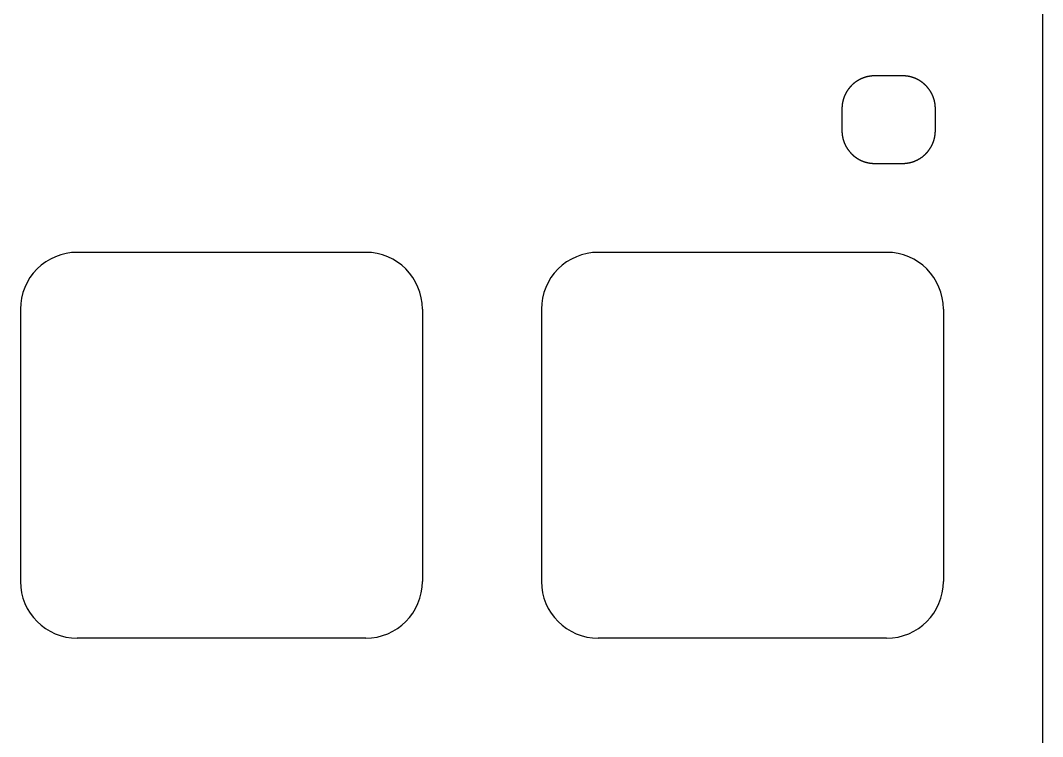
# Model space of a CAD drawing. Header units: millimetres. Extents: x -11 to 340, y -118 to 18.
# Drawn here: x 302.21 to 339.59, y -34.46 to -8.29 of the extents above; entities that cross this region are included whole.
import ezdxf

# ---------------------------------------------------------------- set-up
doc = ezdxf.new("R2010")
doc.units = ezdxf.units.MM
doc.header["$MEASUREMENT"] = 0
doc.layers.add('BLACK', color=7, linetype='CONTINUOUS')

msp = doc.modelspace()

# ---------------------------------------------------------------- linework, layer by layer
at = {"layer": 'BLACK', "linetype": 'Continuous'}
for p, q in [((339.58862, 10.28), (339.58862, -41.535)), ((332.871482, -10.46239), (332.862943, -10.467172)), ((332.880058, -10.457679), (332.871482, -10.46239)), ((332.888671, -10.453039), (332.880058, -10.457679)), ((332.897319, -10.448471), (332.888671, -10.453039)), ((332.906003, -10.443974), (332.897319, -10.448471)), ((332.914722, -10.439549), (332.906003, -10.443974)), ((332.923475, -10.435197), (332.914722, -10.439549)), ((332.932262, -10.430917), (332.923475, -10.435197)), ((332.941082, -10.426709), (332.932262, -10.430917)), ((332.949934, -10.422575), (332.941082, -10.426709)), ((332.958819, -10.418514), (332.949934, -10.422575)), ((332.967735, -10.414526), (332.958819, -10.418514)), ((332.976682, -10.410613), (332.967735, -10.414526)), ((332.98566, -10.406773), (332.976682, -10.410613)), ((332.994667, -10.403007), (332.98566, -10.406773)), ((333.003704, -10.399316), (332.994667, -10.403007)), ((333.01277, -10.395699), (333.003704, -10.399316)), ((333.021863, -10.392157), (333.01277, -10.395699)), ((333.030985, -10.38869), (333.021863, -10.392157)), ((333.040134, -10.385298), (333.030985, -10.38869)), ((333.04931, -10.381981), (333.040134, -10.385298)), ((333.058511, -10.37874), (333.04931, -10.381981)), ((333.067739, -10.375574), (333.058511, -10.37874)), ((333.076992, -10.372485), (333.067739, -10.375574)), ((333.086269, -10.369471), (333.076992, -10.372485)), ((333.095571, -10.366534), (333.086269, -10.369471)), ((333.104896, -10.363673), (333.095571, -10.366534)), ((333.114245, -10.360888), (333.104896, -10.363673)), ((333.123616, -10.35818), (333.114245, -10.360888)), ((333.13301, -10.355549), (333.123616, -10.35818)), ((333.142425, -10.352995), (333.13301, -10.355549)), ((333.151862, -10.350517), (333.142425, -10.352995)), ((333.16132, -10.348117), (333.151862, -10.350517)), ((333.170798, -10.345794), (333.16132, -10.348117)), ((333.180296, -10.343549), (333.170798, -10.345794)), ((333.189813, -10.341381), (333.180296, -10.343549)), ((333.19935, -10.33929), (333.189813, -10.341381)), ((333.208905, -10.337278), (333.19935, -10.33929)), ((333.218479, -10.335343), (333.208905, -10.337278)), ((333.22807, -10.333486), (333.218479, -10.335343)), ((333.237679, -10.331708), (333.22807, -10.333486)), ((333.247305, -10.330007), (333.237679, -10.331708)), ((333.256947, -10.328385), (333.247305, -10.330007)), ((333.266606, -10.32684), (333.256947, -10.328385)), ((333.27628, -10.325375), (333.266606, -10.32684)), ((333.285969, -10.323988), (333.27628, -10.325375)), ((333.295674, -10.322679), (333.285969, -10.323988)), ((333.305393, -10.321449), (333.295674, -10.322679)), ((333.315126, -10.320298), (333.305393, -10.321449)), ((333.324873, -10.319226), (333.315126, -10.320298)), ((333.334634, -10.318233), (333.324873, -10.319226)), ((333.344408, -10.317319), (333.334634, -10.318233)), ((333.354194, -10.316484), (333.344408, -10.317319)), ((333.363993, -10.315728), (333.354194, -10.316484)), ((333.373804, -10.315051), (333.363993, -10.315728)), ((333.383627, -10.314454), (333.373804, -10.315051)), ((333.393461, -10.313936), (333.383627, -10.314454)), ((333.403306, -10.313497), (333.393461, -10.313936)), ((333.413161, -10.313139), (333.403306, -10.313497)), ((333.423028, -10.312859), (333.413161, -10.313139)), ((333.432904, -10.31266), (333.423028, -10.312859)), ((333.44279, -10.31254), (333.432904, -10.31266)), ((333.452685, -10.3125), (333.44279, -10.31254)), ((334.469313, -10.3125), (333.452685, -10.3125)), ((334.473227, -10.312506), (334.469313, -10.3125)), ((334.47818, -10.312532), (334.473227, -10.312506)), ((334.483128, -10.312578), (334.47818, -10.312532)), ((334.488077, -10.312644), (334.483128, -10.312578)), ((334.49302, -10.31273), (334.488077, -10.312644)), ((334.497963, -10.312835), (334.49302, -10.31273)), ((334.502902, -10.312961), (334.497963, -10.312835)), ((334.50784, -10.313107), (334.502902, -10.312961)), ((334.512774, -10.313272), (334.50784, -10.313107)), ((334.517707, -10.313458), (334.512774, -10.313272)), ((334.522635, -10.313663), (334.517707, -10.313458)), ((334.527563, -10.313889), (334.522635, -10.313663)), ((334.532485, -10.314134), (334.527563, -10.313889)), ((334.537407, -10.3144), (334.532485, -10.314134)), ((334.542324, -10.314685), (334.537407, -10.3144)), ((334.547241, -10.31499), (334.542324, -10.314685)), ((334.552152, -10.315315), (334.547241, -10.31499)), ((334.557063, -10.315659), (334.552152, -10.315315)), ((334.561968, -10.316024), (334.557063, -10.315659)), ((334.566873, -10.316409), (334.561968, -10.316024)), ((334.571772, -10.316813), (334.566873, -10.316409)), ((334.57667, -10.317237), (334.571772, -10.316813)), ((334.581563, -10.317681), (334.57667, -10.317237)), ((334.586455, -10.318145), (334.581563, -10.317681)), ((334.591341, -10.318628), (334.586455, -10.318145)), ((334.596226, -10.319132), (334.591341, -10.318628)), ((334.601106, -10.319655), (334.596226, -10.319132)), ((334.605985, -10.320198), (334.601106, -10.319655)), ((334.610857, -10.32076), (334.605985, -10.320198)), ((334.615729, -10.321343), (334.610857, -10.32076)), ((334.620595, -10.321945), (334.615729, -10.321343)), ((334.625459, -10.322567), (334.620595, -10.321945)), ((334.630318, -10.323208), (334.625459, -10.322567)), ((334.635175, -10.323869), (334.630318, -10.323208)), ((334.640026, -10.32455), (334.635175, -10.323869)), ((334.644875, -10.325251), (334.640026, -10.32455)), ((334.649719, -10.325971), (334.644875, -10.325251)), ((334.654561, -10.326711), (334.649719, -10.325971)), ((334.659396, -10.327471), (334.654561, -10.326711)), ((334.66423, -10.32825), (334.659396, -10.327471)), ((334.669058, -10.329049), (334.66423, -10.32825)), ((334.673883, -10.329868), (334.669058, -10.329049)), ((334.678703, -10.330705), (334.673883, -10.329868)), ((334.68352, -10.331563), (334.678703, -10.330705)), ((334.688331, -10.33244), (334.68352, -10.331563)), ((334.69314, -10.333337), (334.688331, -10.33244)), ((334.697942, -10.334254), (334.69314, -10.333337)), ((334.702742, -10.33519), (334.697942, -10.334254)), ((334.707536, -10.336145), (334.702742, -10.33519)), ((334.712327, -10.33712), (334.707536, -10.336145)), ((334.717111, -10.338114), (334.712327, -10.33712)), ((334.721893, -10.339129), (334.717111, -10.338114)), ((334.726668, -10.340162), (334.721893, -10.339129)), ((334.731441, -10.341215), (334.726668, -10.340162)), ((334.736206, -10.342287), (334.731441, -10.341215)), ((334.740969, -10.343379), (334.736206, -10.342287)), ((334.745725, -10.34449), (334.740969, -10.343379)), ((334.750478, -10.345621), (334.745725, -10.34449)), ((334.755224, -10.34677), (334.750478, -10.345621)), ((334.759967, -10.34794), (334.755224, -10.34677)), ((334.764703, -10.349128), (334.759967, -10.34794)), ((334.769435, -10.350337), (334.764703, -10.349128)), ((334.774161, -10.351564), (334.769435, -10.350337)), ((334.778883, -10.352811), (334.774161, -10.351564)), ((334.783598, -10.354076), (334.778883, -10.352811)), ((334.788309, -10.355362), (334.783598, -10.354076)), ((334.793013, -10.356666), (334.788309, -10.355362)), ((334.797713, -10.35799), (334.793013, -10.356666)), ((334.802406, -10.359333), (334.797713, -10.35799)), ((334.807095, -10.360695), (334.802406, -10.359333)), ((334.811776, -10.362076), (334.807095, -10.360695)), ((334.816454, -10.363477), (334.811776, -10.362076)), ((334.821124, -10.364897), (334.816454, -10.363477)), ((334.82579, -10.366336), (334.821124, -10.364897)), ((334.830448, -10.367793), (334.82579, -10.366336)), ((334.835102, -10.369271), (334.830448, -10.367793)), ((334.839748, -10.370766), (334.835102, -10.369271)), ((334.844389, -10.372282), (334.839748, -10.370766)), ((334.849023, -10.373816), (334.844389, -10.372282)), ((334.853652, -10.375369), (334.849023, -10.373816)), ((334.858273, -10.376941), (334.853652, -10.375369)), ((334.86289, -10.378533), (334.858273, -10.376941)), ((334.867498, -10.380142), (334.86289, -10.378533)), ((334.872102, -10.381772), (334.867498, -10.380142)), ((334.876697, -10.383419), (334.872102, -10.381772)), ((334.881287, -10.385087), (334.876697, -10.383419)), ((334.885869, -10.386772), (334.881287, -10.385087)), ((334.890446, -10.388477), (334.885869, -10.386772)), ((334.895014, -10.3902), (334.890446, -10.388477)), ((334.899577, -10.391942), (334.895014, -10.3902)), ((334.904131, -10.393703), (334.899577, -10.391942)), ((334.90868, -10.395483), (334.904131, -10.393703)), ((334.91322, -10.397281), (334.90868, -10.395483)), ((334.917755, -10.399098), (334.91322, -10.397281)), ((334.922281, -10.400934), (334.917755, -10.399098)), ((334.926801, -10.402788), (334.922281, -10.400934)), ((334.931313, -10.404661), (334.926801, -10.402788)), ((334.935818, -10.406553), (334.931313, -10.404661)), ((334.940314, -10.408463), (334.935818, -10.406553)), ((334.944805, -10.410392), (334.940314, -10.408463)), ((334.949286, -10.412338), (334.944805, -10.410392)), ((334.953761, -10.414304), (334.949286, -10.412338)), ((334.958226, -10.416288), (334.953761, -10.414304)), ((334.962686, -10.418291), (334.958226, -10.416288)), ((334.967136, -10.420312), (334.962686, -10.418291)), ((334.971579, -10.422351), (334.967136, -10.420312)), ((334.976013, -10.424408), (334.971579, -10.422351)), ((334.98044, -10.426485), (334.976013, -10.424408)), ((334.984858, -10.428579), (334.98044, -10.426485)), ((334.989269, -10.430691), (334.984858, -10.428579)), ((334.99367, -10.432821), (334.989269, -10.430691)), ((334.998064, -10.434971), (334.99367, -10.432821)), ((335.002448, -10.437137), (334.998064, -10.434971)), ((335.006825, -10.439323), (335.002448, -10.437137)), ((335.011192, -10.441525), (335.006825, -10.439323)), ((335.015552, -10.443747), (335.011192, -10.441525)), ((335.019901, -10.445986), (335.015552, -10.443747)), ((335.024243, -10.448243), (335.019901, -10.445986)), ((335.028575, -10.450518), (335.024243, -10.448243)), ((335.0329, -10.452811), (335.028575, -10.450518)), ((335.037214, -10.455121), (335.0329, -10.452811)), ((335.04152, -10.45745), (335.037214, -10.455121)), ((335.045815, -10.459797), (335.04152, -10.45745)), ((335.050103, -10.462161), (335.045815, -10.459797)), ((335.05438, -10.464543), (335.050103, -10.462161)), ((335.058649, -10.466943), (335.05438, -10.464543)), ((332.461529, -10.835827), (332.458768, -10.839881)), ((332.464307, -10.831783), (332.461529, -10.835827)), ((332.467102, -10.827751), (332.464307, -10.831783)), ((332.469913, -10.82373), (332.467102, -10.827751)), ((332.472741, -10.81972), (332.469913, -10.82373)), ((332.475585, -10.815721), (332.472741, -10.81972)), ((332.478446, -10.811734), (332.475585, -10.815721)), ((332.481323, -10.807758), (332.478446, -10.811734)), ((332.484217, -10.803794), (332.481323, -10.807758)), ((332.487127, -10.79984), (332.484217, -10.803794)), ((332.490053, -10.795899), (332.487127, -10.79984)), ((332.492996, -10.79197), (332.490053, -10.795899)), ((332.495954, -10.788052), (332.492996, -10.79197)), ((332.498929, -10.784146), (332.495954, -10.788052)), ((332.501919, -10.780252), (332.498929, -10.784146)), ((332.504927, -10.77637), (332.501919, -10.780252)), ((332.507949, -10.7725), (332.504927, -10.77637)), ((332.510988, -10.768642), (332.507949, -10.7725)), ((332.514042, -10.764797), (332.510988, -10.768642)), ((332.517113, -10.760964), (332.514042, -10.764797)), ((332.520199, -10.757143), (332.517113, -10.760964)), ((332.523301, -10.753334), (332.520199, -10.757143)), ((332.526418, -10.749538), (332.523301, -10.753334)), ((332.529551, -10.745755), (332.526418, -10.749538)), ((332.532699, -10.741984), (332.529551, -10.745755)), ((332.535863, -10.738226), (332.532699, -10.741984)), ((332.539042, -10.734481), (332.535863, -10.738226)), ((332.542237, -10.730748), (332.539042, -10.734481)), ((332.545447, -10.727029), (332.542237, -10.730748)), ((332.548672, -10.723322), (332.545447, -10.727029)), ((332.551912, -10.719629), (332.548672, -10.723322)), ((332.555168, -10.715948), (332.551912, -10.719629)), ((332.558438, -10.712281), (332.555168, -10.715948)), ((332.561724, -10.708627), (332.558438, -10.712281)), ((332.565024, -10.704987), (332.561724, -10.708627)), ((332.568339, -10.701359), (332.565024, -10.704987)), ((332.571669, -10.697746), (332.568339, -10.701359)), ((332.575014, -10.694145), (332.571669, -10.697746)), ((332.578373, -10.690559), (332.575014, -10.694145)), ((332.581747, -10.686986), (332.578373, -10.690559)), ((332.585136, -10.683426), (332.581747, -10.686986)), ((332.588539, -10.679881), (332.585136, -10.683426)), ((332.591956, -10.676349), (332.588539, -10.679881)), ((332.595388, -10.672832), (332.591956, -10.676349)), ((332.598834, -10.669328), (332.595388, -10.672832)), ((332.602294, -10.665839), (332.598834, -10.669328)), ((332.605768, -10.662363), (332.602294, -10.665839)), ((332.61276, -10.655455), (332.605768, -10.662363)), ((332.619807, -10.648604), (332.61276, -10.655455)), ((332.626909, -10.64181), (332.619807, -10.648604)), ((332.634066, -10.635075), (332.626909, -10.64181)), ((332.641277, -10.628399), (332.634066, -10.635075)), ((332.648542, -10.621782), (332.641277, -10.628399)), ((332.65586, -10.615225), (332.648542, -10.621782)), ((332.663231, -10.608728), (332.65586, -10.615225)), ((332.670654, -10.602292), (332.663231, -10.608728)), ((332.678128, -10.595917), (332.670654, -10.602292)), ((332.685654, -10.589604), (332.678128, -10.595917)), ((332.693229, -10.583353), (332.685654, -10.589604)), ((332.700855, -10.577164), (332.693229, -10.583353)), ((332.70853, -10.571039), (332.700855, -10.577164)), ((332.716253, -10.564977), (332.70853, -10.571039)), ((332.724025, -10.558978), (332.716253, -10.564977)), ((332.731844, -10.553044), (332.724025, -10.558978)), ((332.73971, -10.547175), (332.731844, -10.553044)), ((332.747622, -10.541371), (332.73971, -10.547175)), ((332.75558, -10.535633), (332.747622, -10.541371)), ((332.763584, -10.52996), (332.75558, -10.535633)), ((332.771632, -10.524354), (332.763584, -10.52996)), ((332.779724, -10.518815), (332.771632, -10.524354)), ((332.78786, -10.513343), (332.779724, -10.518815)), ((332.796039, -10.507938), (332.78786, -10.513343)), ((332.80426, -10.502601), (332.796039, -10.507938)), ((332.812523, -10.497332), (332.80426, -10.502601)), ((332.820826, -10.492132), (332.812523, -10.497332)), ((332.829171, -10.487001), (332.820826, -10.492132)), ((332.837556, -10.481939), (332.829171, -10.487001)), ((332.84598, -10.476946), (332.837556, -10.481939)), ((332.854442, -10.472024), (332.84598, -10.476946)), ((332.862943, -10.467172), (332.854442, -10.472024)), ((335.062907, -10.469359), (335.058649, -10.466943)), ((335.067157, -10.471795), (335.062907, -10.469359)), ((335.071396, -10.474247), (335.067157, -10.471795)), ((335.075627, -10.476717), (335.071396, -10.474247)), ((335.079847, -10.479204), (335.075627, -10.476717)), ((335.084058, -10.481709), (335.079847, -10.479204)), ((335.088258, -10.484231), (335.084058, -10.481709)), ((335.092449, -10.486771), (335.088258, -10.484231)), ((335.096629, -10.489327), (335.092449, -10.486771)), ((335.1008, -10.491902), (335.096629, -10.489327)), ((335.10496, -10.494493), (335.1008, -10.491902)), ((335.10911, -10.497102), (335.10496, -10.494493)), ((335.113249, -10.499727), (335.10911, -10.497102)), ((335.117379, -10.50237), (335.113249, -10.499727)), ((335.121497, -10.50503), (335.117379, -10.50237)), ((335.125606, -10.507707), (335.121497, -10.50503)), ((335.129703, -10.5104), (335.125606, -10.507707)), ((335.133791, -10.513111), (335.129703, -10.5104)), ((335.137866, -10.515839), (335.133791, -10.513111)), ((335.141932, -10.518583), (335.137866, -10.515839)), ((335.145986, -10.521344), (335.141932, -10.518583)), ((335.15003, -10.524122), (335.145986, -10.521344)), ((335.154062, -10.526917), (335.15003, -10.524122)), ((335.158083, -10.529728), (335.154062, -10.526917)), ((335.162093, -10.532556), (335.158083, -10.529728)), ((335.166092, -10.5354), (335.162093, -10.532556)), ((335.170079, -10.538261), (335.166092, -10.5354)), ((335.174055, -10.541138), (335.170079, -10.538261)), ((335.178019, -10.544032), (335.174055, -10.541138)), ((335.181973, -10.546942), (335.178019, -10.544032)), ((335.185914, -10.549868), (335.181973, -10.546942)), ((335.189843, -10.552811), (335.185914, -10.549868)), ((335.193761, -10.555769), (335.189843, -10.552811)), ((335.197667, -10.558744), (335.193761, -10.555769)), ((335.201561, -10.561734), (335.197667, -10.558744)), ((335.205443, -10.564742), (335.201561, -10.561734)), ((335.209313, -10.567764), (335.205443, -10.564742)), ((335.213171, -10.570803), (335.209313, -10.567764)), ((335.217016, -10.573857), (335.213171, -10.570803)), ((335.220849, -10.576928), (335.217016, -10.573857)), ((335.22467, -10.580014), (335.220849, -10.576928)), ((335.228479, -10.583116), (335.22467, -10.580014)), ((335.232275, -10.586233), (335.228479, -10.583116)), ((335.236058, -10.589366), (335.232275, -10.586233)), ((335.239829, -10.592514), (335.236058, -10.589366)), ((335.243587, -10.595678), (335.239829, -10.592514)), ((335.247332, -10.598857), (335.243587, -10.595678)), ((335.251065, -10.602052), (335.247332, -10.598857)), ((335.254784, -10.605262), (335.251065, -10.602052)), ((335.258491, -10.608487), (335.254784, -10.605262)), ((335.262184, -10.611727), (335.258491, -10.608487)), ((335.265865, -10.614983), (335.262184, -10.611727)), ((335.269532, -10.618253), (335.265865, -10.614983)), ((335.273186, -10.621539), (335.269532, -10.618253)), ((335.276826, -10.624839), (335.273186, -10.621539)), ((335.280454, -10.628154), (335.276826, -10.624839)), ((335.284067, -10.631484), (335.280454, -10.628154)), ((335.287668, -10.634829), (335.284067, -10.631484)), ((335.291254, -10.638188), (335.287668, -10.634829)), ((335.294827, -10.641562), (335.291254, -10.638188)), ((335.298387, -10.644951), (335.294827, -10.641562)), ((335.301932, -10.648354), (335.298387, -10.644951)), ((335.305464, -10.651771), (335.301932, -10.648354)), ((335.308981, -10.655203), (335.305464, -10.651771)), ((335.312485, -10.658649), (335.308981, -10.655203)), ((335.315974, -10.662109), (335.312485, -10.658649)), ((335.31945, -10.665583), (335.315974, -10.662109)), ((335.326358, -10.672575), (335.31945, -10.665583)), ((335.333209, -10.679622), (335.326358, -10.672575)), ((335.340003, -10.686724), (335.333209, -10.679622)), ((335.346738, -10.693881), (335.340003, -10.686724)), ((335.353414, -10.701092), (335.346738, -10.693881)), ((335.360031, -10.708357), (335.353414, -10.701092)), ((335.366588, -10.715675), (335.360031, -10.708357)), ((335.373085, -10.723046), (335.366588, -10.715675)), ((335.379521, -10.730469), (335.373085, -10.723046)), ((335.385896, -10.737943), (335.379521, -10.730469)), ((335.392209, -10.745469), (335.385896, -10.737943)), ((335.39846, -10.753044), (335.392209, -10.745469)), ((335.404649, -10.76067), (335.39846, -10.753044)), ((335.410774, -10.768345), (335.404649, -10.76067)), ((335.416836, -10.776068), (335.410774, -10.768345)), ((335.422835, -10.78384), (335.416836, -10.776068)), ((335.428769, -10.791659), (335.422835, -10.78384)), ((335.434638, -10.799525), (335.428769, -10.791659)), ((335.440442, -10.807437), (335.434638, -10.799525)), ((335.44618, -10.815395), (335.440442, -10.807437)), ((335.451853, -10.823399), (335.44618, -10.815395)), ((335.457459, -10.831447), (335.451853, -10.823399)), ((335.462998, -10.839539), (335.457459, -10.831447)), ((332.290522, -11.212378), (332.289313, -11.21711)), ((332.291749, -11.207652), (332.290522, -11.212378)), ((332.292996, -11.20293), (332.291749, -11.207652)), ((332.294261, -11.198215), (332.292996, -11.20293)), ((332.295547, -11.193504), (332.294261, -11.198215)), ((332.296851, -11.1888), (332.295547, -11.193504)), ((332.298175, -11.1841), (332.296851, -11.1888)), ((332.299518, -11.179407), (332.298175, -11.1841)), ((332.30088, -11.174718), (332.299518, -11.179407)), ((332.302261, -11.170037), (332.30088, -11.174718)), ((332.303662, -11.165359), (332.302261, -11.170037)), ((332.305082, -11.160689), (332.303662, -11.165359)), ((332.306521, -11.156023), (332.305082, -11.160689)), ((332.307978, -11.151365), (332.306521, -11.156023)), ((332.309456, -11.146711), (332.307978, -11.151365)), ((332.310951, -11.142065), (332.309456, -11.146711)), ((332.312467, -11.137424), (332.310951, -11.142065)), ((332.314001, -11.13279), (332.312467, -11.137424)), ((332.315554, -11.128161), (332.314001, -11.13279)), ((332.317126, -11.12354), (332.315554, -11.128161)), ((332.318718, -11.118923), (332.317126, -11.12354)), ((332.320327, -11.114315), (332.318718, -11.118923)), ((332.321957, -11.109711), (332.320327, -11.114315)), ((332.323604, -11.105116), (332.321957, -11.109711)), ((332.325272, -11.100526), (332.323604, -11.105116)), ((332.326957, -11.095944), (332.325272, -11.100526)), ((332.328662, -11.091367), (332.326957, -11.095944)), ((332.330385, -11.086799), (332.328662, -11.091367)), ((332.332127, -11.082236), (332.330385, -11.086799)), ((332.333888, -11.077682), (332.332127, -11.082236)), ((332.335668, -11.073133), (332.333888, -11.077682)), ((332.337466, -11.068593), (332.335668, -11.073133)), ((332.339283, -11.064058), (332.337466, -11.068593)), ((332.341119, -11.059532), (332.339283, -11.064058)), ((332.342973, -11.055012), (332.341119, -11.059532)), ((332.344846, -11.0505), (332.342973, -11.055012)), ((332.346738, -11.045995), (332.344846, -11.0505)), ((332.348648, -11.041499), (332.346738, -11.045995)), ((332.350577, -11.037008), (332.348648, -11.041499)), ((332.352523, -11.032527), (332.350577, -11.037008)), ((332.354489, -11.028052), (332.352523, -11.032527)), ((332.356473, -11.023587), (332.354489, -11.028052)), ((332.358476, -11.019127), (332.356473, -11.023587)), ((332.360497, -11.014677), (332.358476, -11.019127)), ((332.362536, -11.010234), (332.360497, -11.014677)), ((332.364593, -11.0058), (332.362536, -11.010234)), ((332.36667, -11.001373), (332.364593, -11.0058)), ((332.368764, -10.996955), (332.36667, -11.001373)), ((332.370876, -10.992544), (332.368764, -10.996955)), ((332.373006, -10.988143), (332.370876, -10.992544)), ((332.375156, -10.983749), (332.373006, -10.988143)), ((332.377322, -10.979365), (332.375156, -10.983749)), ((332.379508, -10.974988), (332.377322, -10.979365)), ((332.38171, -10.970621), (332.379508, -10.974988)), ((332.383932, -10.966261), (332.38171, -10.970621)), ((332.386171, -10.961912), (332.383932, -10.966261)), ((332.388428, -10.95757), (332.386171, -10.961912)), ((332.390703, -10.953238), (332.388428, -10.95757)), ((332.392996, -10.948913), (332.390703, -10.953238)), ((332.395306, -10.944599), (332.392996, -10.948913)), ((332.397635, -10.940293), (332.395306, -10.944599)), ((332.399982, -10.935998), (332.397635, -10.940293)), ((332.402346, -10.93171), (332.399982, -10.935998)), ((332.404728, -10.927433), (332.402346, -10.93171)), ((332.407128, -10.923164), (332.404728, -10.927433)), ((332.409544, -10.918906), (332.407128, -10.923164)), ((332.41198, -10.914656), (332.409544, -10.918906)), ((332.414432, -10.910417), (332.41198, -10.914656)), ((332.416902, -10.906186), (332.414432, -10.910417)), ((332.419389, -10.901966), (332.416902, -10.906186)), ((332.421894, -10.897755), (332.419389, -10.901966)), ((332.424416, -10.893555), (332.421894, -10.897755)), ((332.426956, -10.889364), (332.424416, -10.893555)), ((332.429512, -10.885184), (332.426956, -10.889364)), ((332.432087, -10.881013), (332.429512, -10.885184)), ((332.434678, -10.876853), (332.432087, -10.881013)), ((332.437287, -10.872703), (332.434678, -10.876853)), ((332.439912, -10.868564), (332.437287, -10.872703)), ((332.442555, -10.864434), (332.439912, -10.868564)), ((332.445215, -10.860316), (332.442555, -10.864434)), ((332.447892, -10.856207), (332.445215, -10.860316)), ((332.450585, -10.85211), (332.447892, -10.856207)), ((332.453296, -10.848022), (332.450585, -10.85211)), ((332.456024, -10.843947), (332.453296, -10.848022)), ((332.458768, -10.839881), (332.456024, -10.843947)), ((335.46847, -10.847675), (335.462998, -10.839539)), ((335.473875, -10.855854), (335.46847, -10.847675)), ((335.479212, -10.864075), (335.473875, -10.855854)), ((335.484481, -10.872338), (335.479212, -10.864075)), ((335.489681, -10.880641), (335.484481, -10.872338)), ((335.494812, -10.888986), (335.489681, -10.880641)), ((335.499874, -10.897371), (335.494812, -10.888986)), ((335.504867, -10.905795), (335.499874, -10.897371)), ((335.509789, -10.914257), (335.504867, -10.905795)), ((335.514641, -10.922758), (335.509789, -10.914257)), ((335.519423, -10.931297), (335.514641, -10.922758)), ((335.524134, -10.939873), (335.519423, -10.931297)), ((335.528774, -10.948486), (335.524134, -10.939873)), ((335.533342, -10.957134), (335.528774, -10.948486)), ((335.537839, -10.965818), (335.533342, -10.957134)), ((335.542264, -10.974537), (335.537839, -10.965818)), ((335.546616, -10.98329), (335.542264, -10.974537)), ((335.550896, -10.992077), (335.546616, -10.98329)), ((335.555104, -11.000897), (335.550896, -10.992077)), ((335.559238, -11.009749), (335.555104, -11.000897)), ((335.563299, -11.018634), (335.559238, -11.009749)), ((335.567287, -11.02755), (335.563299, -11.018634)), ((335.5712, -11.036497), (335.567287, -11.02755)), ((335.57504, -11.045475), (335.5712, -11.036497)), ((335.578806, -11.054482), (335.57504, -11.045475)), ((335.582497, -11.063519), (335.578806, -11.054482)), ((335.586114, -11.072585), (335.582497, -11.063519)), ((335.589656, -11.081678), (335.586114, -11.072585)), ((335.593123, -11.0908), (335.589656, -11.081678)), ((335.596515, -11.099949), (335.593123, -11.0908)), ((335.599832, -11.109125), (335.596515, -11.099949)), ((335.603073, -11.118326), (335.599832, -11.109125)), ((335.606239, -11.127554), (335.603073, -11.118326)), ((335.609328, -11.136807), (335.606239, -11.127554)), ((335.612342, -11.146084), (335.609328, -11.136807)), ((335.615279, -11.155386), (335.612342, -11.146084)), ((335.61814, -11.164711), (335.615279, -11.155386)), ((335.620925, -11.17406), (335.61814, -11.164711)), ((335.623633, -11.183431), (335.620925, -11.17406)), ((335.626264, -11.192825), (335.623633, -11.183431)), ((335.628818, -11.20224), (335.626264, -11.192825)), ((335.631296, -11.211677), (335.628818, -11.20224)), ((335.633696, -11.221135), (335.631296, -11.211677)), ((332.252691, -11.508586), (332.252685, -11.5125)), ((332.252685, -11.5125), (332.252685, -12.3125)), ((332.252717, -11.503633), (332.252691, -11.508586)), ((332.252763, -11.498685), (332.252717, -11.503633)), ((332.252829, -11.493736), (332.252763, -11.498685)), ((332.252915, -11.488793), (332.252829, -11.493736)), ((332.25302, -11.48385), (332.252915, -11.488793)), ((332.253146, -11.478911), (332.25302, -11.48385)), ((332.253292, -11.473973), (332.253146, -11.478911)), ((332.253457, -11.469039), (332.253292, -11.473973)), ((332.253643, -11.464106), (332.253457, -11.469039)), ((332.253848, -11.459178), (332.253643, -11.464106)), ((332.254074, -11.45425), (332.253848, -11.459178)), ((332.254319, -11.449328), (332.254074, -11.45425)), ((332.254585, -11.444406), (332.254319, -11.449328)), ((332.25487, -11.439489), (332.254585, -11.444406)), ((332.255175, -11.434572), (332.25487, -11.439489)), ((332.2555, -11.429661), (332.255175, -11.434572)), ((332.255844, -11.42475), (332.2555, -11.429661)), ((332.256209, -11.419845), (332.255844, -11.42475)), ((332.256594, -11.41494), (332.256209, -11.419845)), ((332.256998, -11.410041), (332.256594, -11.41494)), ((332.257422, -11.405143), (332.256998, -11.410041)), ((332.257866, -11.40025), (332.257422, -11.405143)), ((332.25833, -11.395358), (332.257866, -11.40025)), ((332.258813, -11.390472), (332.25833, -11.395358)), ((332.259317, -11.385587), (332.258813, -11.390472)), ((332.25984, -11.380707), (332.259317, -11.385587)), ((332.260383, -11.375828), (332.25984, -11.380707)), ((332.260945, -11.370956), (332.260383, -11.375828)), ((332.261528, -11.366084), (332.260945, -11.370956)), ((332.26213, -11.361218), (332.261528, -11.366084)), ((332.262752, -11.356354), (332.26213, -11.361218)), ((332.263393, -11.351495), (332.262752, -11.356354)), ((332.264054, -11.346638), (332.263393, -11.351495)), ((332.264735, -11.341787), (332.264054, -11.346638)), ((332.265436, -11.336938), (332.264735, -11.341787)), ((332.266156, -11.332094), (332.265436, -11.336938)), ((332.266896, -11.327252), (332.266156, -11.332094)), ((332.267656, -11.322417), (332.266896, -11.327252)), ((332.268435, -11.317583), (332.267656, -11.322417)), ((332.269234, -11.312755), (332.268435, -11.317583)), ((332.270053, -11.30793), (332.269234, -11.312755)), ((332.27089, -11.30311), (332.270053, -11.30793)), ((332.271748, -11.298293), (332.27089, -11.30311)), ((332.272625, -11.293482), (332.271748, -11.298293)), ((332.273522, -11.288673), (332.272625, -11.293482)), ((332.274439, -11.283871), (332.273522, -11.288673)), ((332.275375, -11.279071), (332.274439, -11.283871)), ((332.27633, -11.274277), (332.275375, -11.279071)), ((332.277305, -11.269486), (332.27633, -11.274277)), ((332.278299, -11.264702), (332.277305, -11.269486)), ((332.279314, -11.25992), (332.278299, -11.264702)), ((332.280347, -11.255145), (332.279314, -11.25992)), ((332.2814, -11.250372), (332.280347, -11.255145)), ((332.282472, -11.245607), (332.2814, -11.250372)), ((332.283564, -11.240844), (332.282472, -11.245607)), ((332.284675, -11.236088), (332.283564, -11.240844)), ((332.285806, -11.231335), (332.284675, -11.236088)), ((332.286955, -11.226589), (332.285806, -11.231335)), ((332.288125, -11.221846), (332.286955, -11.226589)), ((332.289313, -11.21711), (332.288125, -11.221846)), ((335.636019, -11.230613), (335.633696, -11.221135)), ((335.638264, -11.240111), (335.636019, -11.230613)), ((335.640432, -11.249628), (335.638264, -11.240111)), ((335.642523, -11.259165), (335.640432, -11.249628)), ((335.644535, -11.26872), (335.642523, -11.259165)), ((335.64647, -11.278294), (335.644535, -11.26872)), ((335.648327, -11.287885), (335.64647, -11.278294)), ((335.650105, -11.297494), (335.648327, -11.287885)), ((335.651806, -11.30712), (335.650105, -11.297494)), ((335.653428, -11.316762), (335.651806, -11.30712)), ((335.654973, -11.326421), (335.653428, -11.316762)), ((335.656438, -11.336095), (335.654973, -11.326421)), ((335.657825, -11.345784), (335.656438, -11.336095)), ((335.659134, -11.355489), (335.657825, -11.345784)), ((335.660364, -11.365208), (335.659134, -11.355489)), ((335.661515, -11.374941), (335.660364, -11.365208)), ((335.662587, -11.384688), (335.661515, -11.374941)), ((335.66358, -11.394449), (335.662587, -11.384688)), ((335.664494, -11.404223), (335.66358, -11.394449)), ((335.665329, -11.414009), (335.664494, -11.404223)), ((335.666085, -11.423808), (335.665329, -11.414009)), ((335.666762, -11.433619), (335.666085, -11.423808)), ((335.667359, -11.443442), (335.666762, -11.433619)), ((335.667877, -11.453276), (335.667359, -11.443442)), ((335.668316, -11.463121), (335.667877, -11.453276)), ((335.668674, -11.472976), (335.668316, -11.463121)), ((335.668954, -11.482843), (335.668674, -11.472976)), ((335.669153, -11.492719), (335.668954, -11.482843)), ((335.669273, -11.502605), (335.669153, -11.492719)), ((335.669313, -11.5125), (335.669273, -11.502605)), ((335.669313, -12.3125), (335.669313, -11.5125)), ((332.252685, -12.3125), (332.252725, -12.322395)), ((332.252725, -12.322395), (332.252845, -12.332281)), ((332.252845, -12.332281), (332.253044, -12.342157)), ((335.669083, -12.336207), (335.669169, -12.331264)), ((335.669169, -12.331264), (335.669235, -12.326315)), ((335.669235, -12.326315), (335.669281, -12.321367)), ((335.669281, -12.321367), (335.669307, -12.316414)), ((335.669307, -12.316414), (335.669313, -12.3125)), ((332.253044, -12.342157), (332.253324, -12.352024)), ((332.253324, -12.352024), (332.253682, -12.361879)), ((332.253682, -12.361879), (332.254121, -12.371724)), ((332.254121, -12.371724), (332.254639, -12.381558)), ((332.254639, -12.381558), (332.255236, -12.391381)), ((332.255236, -12.391381), (332.255913, -12.401192)), ((332.255913, -12.401192), (332.256669, -12.410991)), ((332.256669, -12.410991), (332.257504, -12.420777)), ((332.257504, -12.420777), (332.258418, -12.430551)), ((332.258418, -12.430551), (332.259411, -12.440312)), ((332.259411, -12.440312), (332.260483, -12.450059)), ((332.260483, -12.450059), (332.261634, -12.459792)), ((332.261634, -12.459792), (332.262864, -12.469511)), ((332.262864, -12.469511), (332.264173, -12.479216)), ((332.264173, -12.479216), (332.26556, -12.488905)), ((332.26556, -12.488905), (332.267025, -12.498579)), ((332.267025, -12.498579), (332.26857, -12.508238)), ((332.26857, -12.508238), (332.270192, -12.51788)), ((332.270192, -12.51788), (332.271893, -12.527506)), ((332.271893, -12.527506), (332.273671, -12.537115)), ((332.273671, -12.537115), (332.275528, -12.546706)), ((332.275528, -12.546706), (332.277463, -12.55628)), ((332.277463, -12.55628), (332.279475, -12.565835)), ((332.279475, -12.565835), (332.281566, -12.575372)), ((332.281566, -12.575372), (332.283734, -12.584889)), ((332.283734, -12.584889), (332.285979, -12.594387)), ((332.285979, -12.594387), (332.288302, -12.603865)), ((332.288302, -12.603865), (332.290702, -12.613323)), ((332.290702, -12.613323), (332.29318, -12.62276)), ((332.29318, -12.62276), (332.295734, -12.632175)), ((332.295734, -12.632175), (332.298365, -12.641569)), ((332.298365, -12.641569), (332.301073, -12.65094)), ((332.301073, -12.65094), (332.303858, -12.660289)), ((332.303858, -12.660289), (332.306719, -12.669614)), ((332.306719, -12.669614), (332.309656, -12.678916)), ((332.309656, -12.678916), (332.31267, -12.688193)), ((332.31267, -12.688193), (332.315759, -12.697446)), ((332.315759, -12.697446), (332.318925, -12.706674)), ((332.318925, -12.706674), (332.322166, -12.715875)), ((335.601671, -12.710685), (335.60328, -12.706077)), ((335.60328, -12.706077), (335.604872, -12.70146)), ((335.604872, -12.70146), (335.606444, -12.696839)), ((335.606444, -12.696839), (335.607997, -12.69221)), ((335.607997, -12.69221), (335.609531, -12.687576)), ((335.609531, -12.687576), (335.611047, -12.682935)), ((335.611047, -12.682935), (335.612542, -12.678289)), ((335.612542, -12.678289), (335.61402, -12.673635)), ((335.61402, -12.673635), (335.615477, -12.668977)), ((335.615477, -12.668977), (335.616916, -12.664311)), ((335.616916, -12.664311), (335.618336, -12.659641)), ((335.618336, -12.659641), (335.619737, -12.654963)), ((335.619737, -12.654963), (335.621118, -12.650282)), ((335.621118, -12.650282), (335.62248, -12.645593)), ((335.62248, -12.645593), (335.623823, -12.6409)), ((335.623823, -12.6409), (335.625147, -12.6362)), ((335.625147, -12.6362), (335.626451, -12.631496)), ((335.626451, -12.631496), (335.627737, -12.626785)), ((335.627737, -12.626785), (335.629002, -12.62207)), ((335.629002, -12.62207), (335.630249, -12.617348)), ((335.630249, -12.617348), (335.631476, -12.612622)), ((335.631476, -12.612622), (335.632685, -12.60789)), ((335.632685, -12.60789), (335.633873, -12.603154)), ((335.633873, -12.603154), (335.635043, -12.598411)), ((335.635043, -12.598411), (335.636192, -12.593665)), ((335.636192, -12.593665), (335.637323, -12.588912)), ((335.637323, -12.588912), (335.638434, -12.584156)), ((335.638434, -12.584156), (335.639526, -12.579393)), ((335.639526, -12.579393), (335.640598, -12.574628)), ((335.640598, -12.574628), (335.641651, -12.569855)), ((335.641651, -12.569855), (335.642684, -12.56508)), ((335.642684, -12.56508), (335.643699, -12.560298)), ((335.643699, -12.560298), (335.644693, -12.555514)), ((335.644693, -12.555514), (335.645668, -12.550723)), ((335.645668, -12.550723), (335.646623, -12.545929)), ((335.646623, -12.545929), (335.647559, -12.541129)), ((335.647559, -12.541129), (335.648476, -12.536327)), ((335.648476, -12.536327), (335.649373, -12.531518)), ((335.649373, -12.531518), (335.65025, -12.526707)), ((335.65025, -12.526707), (335.651108, -12.52189)), ((335.651108, -12.52189), (335.651945, -12.51707)), ((335.651945, -12.51707), (335.652764, -12.512245)), ((335.652764, -12.512245), (335.653563, -12.507417)), ((335.653563, -12.507417), (335.654342, -12.502583)), ((335.654342, -12.502583), (335.655102, -12.497748)), ((335.655102, -12.497748), (335.655842, -12.492906)), ((335.655842, -12.492906), (335.656562, -12.488062)), ((335.656562, -12.488062), (335.657263, -12.483213)), ((335.657263, -12.483213), (335.657944, -12.478362)), ((335.657944, -12.478362), (335.658605, -12.473505)), ((335.658605, -12.473505), (335.659246, -12.468646)), ((335.659246, -12.468646), (335.659868, -12.463782)), ((335.659868, -12.463782), (335.66047, -12.458916)), ((335.66047, -12.458916), (335.661053, -12.454044)), ((335.661053, -12.454044), (335.661615, -12.449172)), ((335.661615, -12.449172), (335.662158, -12.444293)), ((335.662158, -12.444293), (335.662681, -12.439413)), ((335.662681, -12.439413), (335.663185, -12.434528)), ((335.663185, -12.434528), (335.663668, -12.429642)), ((335.663668, -12.429642), (335.664132, -12.42475)), ((335.664132, -12.42475), (335.664576, -12.419857)), ((335.664576, -12.419857), (335.665, -12.414959)), ((335.665, -12.414959), (335.665404, -12.41006)), ((335.665404, -12.41006), (335.665789, -12.405155)), ((335.665789, -12.405155), (335.666154, -12.40025)), ((335.666154, -12.40025), (335.666498, -12.395339)), ((335.666498, -12.395339), (335.666823, -12.390428)), ((335.666823, -12.390428), (335.667128, -12.385511)), ((335.667128, -12.385511), (335.667413, -12.380594)), ((335.667413, -12.380594), (335.667679, -12.375672)), ((335.667679, -12.375672), (335.667924, -12.37075)), ((335.667924, -12.37075), (335.66815, -12.365822)), ((335.66815, -12.365822), (335.668355, -12.360894)), ((335.668355, -12.360894), (335.668541, -12.355961)), ((335.668541, -12.355961), (335.668706, -12.351027)), ((335.668706, -12.351027), (335.668852, -12.346089)), ((335.668852, -12.346089), (335.668978, -12.34115)), ((335.668978, -12.34115), (335.669083, -12.336207)), ((332.322166, -12.715875), (332.325483, -12.725051)), ((332.325483, -12.725051), (332.328875, -12.7342)), ((332.328875, -12.7342), (332.332342, -12.743322)), ((332.332342, -12.743322), (332.335884, -12.752415)), ((332.335884, -12.752415), (332.339501, -12.761481)), ((332.339501, -12.761481), (332.343192, -12.770518)), ((332.343192, -12.770518), (332.346958, -12.779525)), ((332.346958, -12.779525), (332.350798, -12.788503)), ((332.350798, -12.788503), (332.354711, -12.79745)), ((332.354711, -12.79745), (332.358699, -12.806366)), ((332.358699, -12.806366), (332.36276, -12.815251)), ((332.36276, -12.815251), (332.366894, -12.824103)), ((332.366894, -12.824103), (332.371102, -12.832923)), ((332.371102, -12.832923), (332.375382, -12.84171)), ((332.375382, -12.84171), (332.379734, -12.850463)), ((332.379734, -12.850463), (332.384159, -12.859182)), ((332.384159, -12.859182), (332.388656, -12.867866)), ((332.388656, -12.867866), (332.393224, -12.876514)), ((332.393224, -12.876514), (332.397864, -12.885127)), ((332.397864, -12.885127), (332.402575, -12.893703)), ((332.402575, -12.893703), (332.407357, -12.902242)), ((332.407357, -12.902242), (332.412209, -12.910743)), ((332.412209, -12.910743), (332.417131, -12.919205)), ((332.417131, -12.919205), (332.422124, -12.927629)), ((332.422124, -12.927629), (332.427186, -12.936014)), ((332.427186, -12.936014), (332.432317, -12.944359)), ((332.432317, -12.944359), (332.437517, -12.952662)), ((332.437517, -12.952662), (332.442786, -12.960925)), ((332.442786, -12.960925), (332.448123, -12.969146)), ((332.448123, -12.969146), (332.453528, -12.977325)), ((332.453528, -12.977325), (332.459, -12.985461)), ((332.459, -12.985461), (332.464539, -12.993553)), ((332.464539, -12.993553), (332.470145, -13.001601)), ((332.470145, -13.001601), (332.475818, -13.009605)), ((332.475818, -13.009605), (332.481556, -13.017563)), ((332.481556, -13.017563), (332.48736, -13.025475)), ((332.48736, -13.025475), (332.493229, -13.033341)), ((332.493229, -13.033341), (332.499163, -13.04116)), ((332.499163, -13.04116), (332.505162, -13.048932)), ((332.505162, -13.048932), (332.511224, -13.056655)), ((332.511224, -13.056655), (332.517349, -13.06433)), ((332.517349, -13.06433), (332.523538, -13.071956)), ((332.523538, -13.071956), (332.529789, -13.079531)), ((332.529789, -13.079531), (332.536102, -13.087057)), ((335.389299, -13.083016), (335.392447, -13.079245)), ((335.392447, -13.079245), (335.39558, -13.075462)), ((335.39558, -13.075462), (335.398697, -13.071666)), ((335.398697, -13.071666), (335.401799, -13.067857)), ((335.401799, -13.067857), (335.404885, -13.064036)), ((335.404885, -13.064036), (335.407956, -13.060203)), ((335.407956, -13.060203), (335.41101, -13.056358)), ((335.41101, -13.056358), (335.414049, -13.0525)), ((335.414049, -13.0525), (335.417071, -13.04863)), ((335.417071, -13.04863), (335.420079, -13.044748)), ((335.420079, -13.044748), (335.423069, -13.040854)), ((335.423069, -13.040854), (335.426044, -13.036948)), ((335.426044, -13.036948), (335.429002, -13.03303)), ((335.429002, -13.03303), (335.431945, -13.029101)), ((335.431945, -13.029101), (335.434871, -13.02516)), ((335.434871, -13.02516), (335.437781, -13.021206)), ((335.437781, -13.021206), (335.440675, -13.017242)), ((335.440675, -13.017242), (335.443552, -13.013266)), ((335.443552, -13.013266), (335.446413, -13.009279)), ((335.446413, -13.009279), (335.449257, -13.00528)), ((335.449257, -13.00528), (335.452085, -13.00127)), ((335.452085, -13.00127), (335.454896, -12.997249)), ((335.454896, -12.997249), (335.457691, -12.993217)), ((335.457691, -12.993217), (335.460469, -12.989173)), ((335.460469, -12.989173), (335.46323, -12.985119)), ((335.46323, -12.985119), (335.465974, -12.981053)), ((335.465974, -12.981053), (335.468702, -12.976978)), ((335.468702, -12.976978), (335.471413, -12.97289)), ((335.471413, -12.97289), (335.474106, -12.968793)), ((335.474106, -12.968793), (335.476783, -12.964684)), ((335.476783, -12.964684), (335.479443, -12.960566)), ((335.479443, -12.960566), (335.482086, -12.956436)), ((335.482086, -12.956436), (335.484711, -12.952297)), ((335.484711, -12.952297), (335.48732, -12.948147)), ((335.48732, -12.948147), (335.489911, -12.943987)), ((335.489911, -12.943987), (335.492486, -12.939816)), ((335.492486, -12.939816), (335.495042, -12.935636)), ((335.495042, -12.935636), (335.497582, -12.931445)), ((335.497582, -12.931445), (335.500104, -12.927245)), ((335.500104, -12.927245), (335.502609, -12.923034)), ((335.502609, -12.923034), (335.505096, -12.918814)), ((335.505096, -12.918814), (335.507566, -12.914583)), ((335.507566, -12.914583), (335.510018, -12.910344)), ((335.510018, -12.910344), (335.512454, -12.906094)), ((335.512454, -12.906094), (335.51487, -12.901836)), ((335.51487, -12.901836), (335.51727, -12.897567)), ((335.51727, -12.897567), (335.519652, -12.89329)), ((335.519652, -12.89329), (335.522016, -12.889002)), ((335.522016, -12.889002), (335.524363, -12.884707)), ((335.524363, -12.884707), (335.526692, -12.880401)), ((335.526692, -12.880401), (335.529002, -12.876087)), ((335.529002, -12.876087), (335.531295, -12.871762)), ((335.531295, -12.871762), (335.53357, -12.86743)), ((335.53357, -12.86743), (335.535827, -12.863088)), ((335.535827, -12.863088), (335.538066, -12.858739)), ((335.538066, -12.858739), (335.540288, -12.854379)), ((335.540288, -12.854379), (335.54249, -12.850012)), ((335.54249, -12.850012), (335.544676, -12.845635)), ((335.544676, -12.845635), (335.546842, -12.841251)), ((335.546842, -12.841251), (335.548992, -12.836857)), ((335.548992, -12.836857), (335.551122, -12.832456)), ((335.551122, -12.832456), (335.553234, -12.828045)), ((335.553234, -12.828045), (335.555328, -12.823627)), ((335.555328, -12.823627), (335.557405, -12.8192)), ((335.557405, -12.8192), (335.559462, -12.814766)), ((335.559462, -12.814766), (335.561501, -12.810323)), ((335.561501, -12.810323), (335.563522, -12.805873)), ((335.563522, -12.805873), (335.565525, -12.801413)), ((335.565525, -12.801413), (335.567509, -12.796948)), ((335.567509, -12.796948), (335.569475, -12.792473)), ((335.569475, -12.792473), (335.571421, -12.787992)), ((335.571421, -12.787992), (335.57335, -12.783501)), ((335.57335, -12.783501), (335.57526, -12.779005)), ((335.57526, -12.779005), (335.577152, -12.7745)), ((335.577152, -12.7745), (335.579025, -12.769988)), ((335.579025, -12.769988), (335.580879, -12.765468)), ((335.580879, -12.765468), (335.582715, -12.760942)), ((335.582715, -12.760942), (335.584532, -12.756407)), ((335.584532, -12.756407), (335.58633, -12.751867)), ((335.58633, -12.751867), (335.58811, -12.747318)), ((335.58811, -12.747318), (335.589871, -12.742764)), ((335.589871, -12.742764), (335.591613, -12.738201)), ((335.591613, -12.738201), (335.593336, -12.733633)), ((335.593336, -12.733633), (335.595041, -12.729056)), ((335.595041, -12.729056), (335.596726, -12.724474)), ((335.596726, -12.724474), (335.598394, -12.719884)), ((335.598394, -12.719884), (335.600041, -12.715289)), ((335.600041, -12.715289), (335.601671, -12.710685)), ((332.536102, -13.087057), (332.542477, -13.094531)), ((332.542477, -13.094531), (332.548913, -13.101954)), ((332.548913, -13.101954), (332.55541, -13.109325)), ((332.55541, -13.109325), (332.561967, -13.116643)), ((332.561967, -13.116643), (332.568584, -13.123908)), ((332.568584, -13.123908), (332.57526, -13.131119)), ((332.57526, -13.131119), (332.581995, -13.138276)), ((332.581995, -13.138276), (332.588789, -13.145378)), ((332.588789, -13.145378), (332.59564, -13.152425)), ((332.59564, -13.152425), (332.602548, -13.159417)), ((332.602548, -13.159417), (332.606024, -13.162891)), ((332.606024, -13.162891), (332.609513, -13.166351)), ((332.609513, -13.166351), (332.613017, -13.169797)), ((332.613017, -13.169797), (332.616534, -13.173229)), ((332.616534, -13.173229), (332.620066, -13.176646)), ((332.620066, -13.176646), (332.623611, -13.180049)), ((332.623611, -13.180049), (332.627171, -13.183438)), ((332.627171, -13.183438), (332.630744, -13.186812)), ((332.630744, -13.186812), (332.63433, -13.190171)), ((332.63433, -13.190171), (332.637931, -13.193516)), ((332.637931, -13.193516), (332.641544, -13.196846)), ((332.641544, -13.196846), (332.645172, -13.200161)), ((332.645172, -13.200161), (332.648812, -13.203461)), ((332.648812, -13.203461), (332.652466, -13.206747)), ((332.652466, -13.206747), (332.656133, -13.210017)), ((332.656133, -13.210017), (332.659814, -13.213273)), ((332.659814, -13.213273), (332.663507, -13.216513)), ((332.663507, -13.216513), (332.667214, -13.219738)), ((332.667214, -13.219738), (332.670933, -13.222948)), ((332.670933, -13.222948), (332.674666, -13.226143)), ((332.674666, -13.226143), (332.678411, -13.229322)), ((332.678411, -13.229322), (332.682169, -13.232486)), ((332.682169, -13.232486), (332.68594, -13.235634)), ((332.68594, -13.235634), (332.689723, -13.238767)), ((332.689723, -13.238767), (332.693519, -13.241884)), ((332.693519, -13.241884), (332.697328, -13.244986)), ((332.697328, -13.244986), (332.701149, -13.248072)), ((332.701149, -13.248072), (332.704982, -13.251143)), ((332.704982, -13.251143), (332.708827, -13.254197)), ((332.708827, -13.254197), (332.712685, -13.257236)), ((332.712685, -13.257236), (332.716555, -13.260258)), ((332.716555, -13.260258), (332.720437, -13.263266)), ((332.720437, -13.263266), (332.724331, -13.266256)), ((332.724331, -13.266256), (332.728237, -13.269231)), ((332.728237, -13.269231), (332.732155, -13.272189)), ((332.732155, -13.272189), (332.736084, -13.275132)), ((332.736084, -13.275132), (332.740025, -13.278058)), ((332.740025, -13.278058), (332.743979, -13.280968)), ((332.743979, -13.280968), (332.747943, -13.283862)), ((332.747943, -13.283862), (332.751919, -13.286739)), ((332.751919, -13.286739), (332.755906, -13.2896)), ((332.755906, -13.2896), (332.759905, -13.292444)), ((332.759905, -13.292444), (332.763915, -13.295272)), ((332.763915, -13.295272), (332.767936, -13.298083)), ((332.767936, -13.298083), (332.771968, -13.300878)), ((332.771968, -13.300878), (332.776012, -13.303656)), ((332.776012, -13.303656), (332.780066, -13.306417)), ((332.780066, -13.306417), (332.784132, -13.309161)), ((332.784132, -13.309161), (332.788207, -13.311889)), ((332.788207, -13.311889), (332.792295, -13.3146)), ((332.792295, -13.3146), (332.796392, -13.317293)), ((332.796392, -13.317293), (332.800501, -13.31997)), ((332.800501, -13.31997), (332.804619, -13.32263)), ((332.804619, -13.32263), (332.808749, -13.325273)), ((332.808749, -13.325273), (332.812888, -13.327898)), ((332.812888, -13.327898), (332.817038, -13.330507)), ((332.817038, -13.330507), (332.821198, -13.333098)), ((332.821198, -13.333098), (332.825369, -13.335673)), ((332.825369, -13.335673), (332.829549, -13.338229)), ((332.829549, -13.338229), (332.83374, -13.340769)), ((332.83374, -13.340769), (332.83794, -13.343291)), ((332.83794, -13.343291), (332.842151, -13.345796)), ((332.842151, -13.345796), (332.846371, -13.348283)), ((332.846371, -13.348283), (332.850602, -13.350753)), ((332.850602, -13.350753), (332.854841, -13.353205)), ((332.854841, -13.353205), (332.859091, -13.355641)), ((332.859091, -13.355641), (332.863349, -13.358057)), ((332.863349, -13.358057), (332.867618, -13.360457)), ((332.867618, -13.360457), (332.871895, -13.362839)), ((332.871895, -13.362839), (332.876183, -13.365203)), ((332.876183, -13.365203), (332.880478, -13.36755)), ((332.880478, -13.36755), (332.884784, -13.369879)), ((332.884784, -13.369879), (332.889098, -13.372189)), ((332.889098, -13.372189), (332.893423, -13.374482)), ((332.893423, -13.374482), (332.897755, -13.376757)), ((332.897755, -13.376757), (332.902097, -13.379014)), ((332.902097, -13.379014), (332.906446, -13.381253)), ((332.906446, -13.381253), (332.910806, -13.383475)), ((332.910806, -13.383475), (332.915173, -13.385677)), ((332.915173, -13.385677), (332.91955, -13.387863)), ((332.91955, -13.387863), (332.923934, -13.390029)), ((332.923934, -13.390029), (332.928328, -13.392179)), ((332.928328, -13.392179), (332.932729, -13.394309)), ((332.932729, -13.394309), (332.93714, -13.396421)), ((332.93714, -13.396421), (332.941558, -13.398515)), ((332.941558, -13.398515), (332.945985, -13.400592)), ((332.945985, -13.400592), (332.950419, -13.402649)), ((332.950419, -13.402649), (332.954862, -13.404688)), ((332.954862, -13.404688), (332.959312, -13.406709)), ((332.959312, -13.406709), (332.963772, -13.408712)), ((332.963772, -13.408712), (332.968237, -13.410696)), ((332.968237, -13.410696), (332.972712, -13.412662)), ((332.972712, -13.412662), (332.977193, -13.414608)), ((332.977193, -13.414608), (332.981684, -13.416537)), ((332.981684, -13.416537), (332.98618, -13.418447)), ((332.98618, -13.418447), (332.990685, -13.420339)), ((332.990685, -13.420339), (332.995197, -13.422212)), ((332.995197, -13.422212), (332.999717, -13.424066)), ((332.999717, -13.424066), (333.004243, -13.425902)), ((333.004243, -13.425902), (333.008778, -13.427719)), ((333.008778, -13.427719), (333.013318, -13.429517)), ((333.013318, -13.429517), (333.017867, -13.431297)), ((333.017867, -13.431297), (333.022421, -13.433058)), ((333.022421, -13.433058), (333.026984, -13.4348)), ((333.026984, -13.4348), (333.031552, -13.436523)), ((333.031552, -13.436523), (333.036129, -13.438228)), ((333.036129, -13.438228), (333.040711, -13.439913)), ((333.040711, -13.439913), (333.045301, -13.441581)), ((333.045301, -13.441581), (333.049896, -13.443228)), ((333.049896, -13.443228), (333.0545, -13.444858)), ((333.0545, -13.444858), (333.059108, -13.446467)), ((333.059108, -13.446467), (333.063725, -13.448059)), ((333.063725, -13.448059), (333.068346, -13.449631)), ((333.068346, -13.449631), (333.072975, -13.451184)), ((333.072975, -13.451184), (333.077609, -13.452718)), ((333.077609, -13.452718), (333.08225, -13.454234)), ((333.08225, -13.454234), (333.086896, -13.455729)), ((334.835729, -13.455529), (334.845006, -13.452515)), ((334.845006, -13.452515), (334.854259, -13.449426)), ((334.854259, -13.449426), (334.863487, -13.44626)), ((334.863487, -13.44626), (334.872688, -13.443019)), ((334.872688, -13.443019), (334.881864, -13.439702)), ((334.881864, -13.439702), (334.891013, -13.43631)), ((334.891013, -13.43631), (334.900135, -13.432843)), ((334.900135, -13.432843), (334.909228, -13.429301)), ((334.909228, -13.429301), (334.918294, -13.425684)), ((334.918294, -13.425684), (334.927331, -13.421993)), ((334.927331, -13.421993), (334.936338, -13.418227)), ((334.936338, -13.418227), (334.945316, -13.414387)), ((334.945316, -13.414387), (334.954263, -13.410474)), ((334.954263, -13.410474), (334.963179, -13.406486)), ((334.963179, -13.406486), (334.972064, -13.402425)), ((334.972064, -13.402425), (334.980916, -13.398291)), ((334.980916, -13.398291), (334.989736, -13.394083)), ((334.989736, -13.394083), (334.998523, -13.389803)), ((334.998523, -13.389803), (335.007276, -13.385451)), ((335.007276, -13.385451), (335.015995, -13.381026)), ((335.015995, -13.381026), (335.024679, -13.376529)), ((335.024679, -13.376529), (335.033327, -13.371961)), ((335.033327, -13.371961), (335.04194, -13.367321)), ((335.04194, -13.367321), (335.050516, -13.36261)), ((335.050516, -13.36261), (335.059055, -13.357828)), ((335.059055, -13.357828), (335.067556, -13.352976)), ((335.067556, -13.352976), (335.076018, -13.348054)), ((335.076018, -13.348054), (335.084442, -13.343061)), ((335.084442, -13.343061), (335.092827, -13.337999)), ((335.092827, -13.337999), (335.101172, -13.332868)), ((335.101172, -13.332868), (335.109475, -13.327668)), ((335.109475, -13.327668), (335.117738, -13.322399)), ((335.117738, -13.322399), (335.125959, -13.317062)), ((335.125959, -13.317062), (335.134138, -13.311657)), ((335.134138, -13.311657), (335.142274, -13.306185)), ((335.142274, -13.306185), (335.150366, -13.300646)), ((335.150366, -13.300646), (335.158414, -13.29504)), ((335.158414, -13.29504), (335.166418, -13.289367)), ((335.166418, -13.289367), (335.174376, -13.283629)), ((335.174376, -13.283629), (335.182288, -13.277825)), ((335.182288, -13.277825), (335.190154, -13.271956)), ((335.190154, -13.271956), (335.197973, -13.266022)), ((335.197973, -13.266022), (335.205745, -13.260023)), ((335.205745, -13.260023), (335.213468, -13.253961)), ((335.213468, -13.253961), (335.221143, -13.247836)), ((335.221143, -13.247836), (335.228769, -13.241647)), ((335.228769, -13.241647), (335.236344, -13.235396)), ((335.236344, -13.235396), (335.24387, -13.229083)), ((335.24387, -13.229083), (335.251344, -13.222708)), ((335.251344, -13.222708), (335.258767, -13.216272)), ((335.258767, -13.216272), (335.266138, -13.209775)), ((335.266138, -13.209775), (335.273456, -13.203218)), ((335.273456, -13.203218), (335.280721, -13.196601)), ((335.280721, -13.196601), (335.287932, -13.189925)), ((335.287932, -13.189925), (335.295089, -13.18319)), ((335.295089, -13.18319), (335.302191, -13.176396)), ((335.302191, -13.176396), (335.309238, -13.169545)), ((335.309238, -13.169545), (335.31623, -13.162637)), ((335.31623, -13.162637), (335.319704, -13.159161)), ((335.319704, -13.159161), (335.323164, -13.155672)), ((335.323164, -13.155672), (335.32661, -13.152168)), ((335.32661, -13.152168), (335.330042, -13.148651)), ((335.330042, -13.148651), (335.333459, -13.145119)), ((335.333459, -13.145119), (335.336862, -13.141574)), ((335.336862, -13.141574), (335.340251, -13.138014)), ((335.340251, -13.138014), (335.343625, -13.134441)), ((335.343625, -13.134441), (335.346984, -13.130855)), ((335.346984, -13.130855), (335.350329, -13.127254)), ((335.350329, -13.127254), (335.353659, -13.123641)), ((335.353659, -13.123641), (335.356974, -13.120013)), ((335.356974, -13.120013), (335.360274, -13.116373)), ((335.360274, -13.116373), (335.36356, -13.112719)), ((335.36356, -13.112719), (335.36683, -13.109052)), ((335.36683, -13.109052), (335.370086, -13.105371)), ((335.370086, -13.105371), (335.373326, -13.101678)), ((335.373326, -13.101678), (335.376551, -13.097971)), ((335.376551, -13.097971), (335.379761, -13.094252)), ((335.379761, -13.094252), (335.382956, -13.090519)), ((335.382956, -13.090519), (335.386135, -13.086774)), ((335.386135, -13.086774), (335.389299, -13.083016)), ((333.086896, -13.455729), (333.09155, -13.457207)), ((333.09155, -13.457207), (333.096208, -13.458664)), ((333.096208, -13.458664), (333.100874, -13.460103)), ((333.100874, -13.460103), (333.105544, -13.461523)), ((333.105544, -13.461523), (333.110222, -13.462924)), ((333.110222, -13.462924), (333.114903, -13.464305)), ((333.114903, -13.464305), (333.119592, -13.465667)), ((333.119592, -13.465667), (333.124285, -13.46701)), ((333.124285, -13.46701), (333.128985, -13.468334)), ((333.128985, -13.468334), (333.133689, -13.469638)), ((333.133689, -13.469638), (333.1384, -13.470924)), ((333.1384, -13.470924), (333.143115, -13.472189)), ((333.143115, -13.472189), (333.147837, -13.473436)), ((333.147837, -13.473436), (333.152563, -13.474663)), ((333.152563, -13.474663), (333.157295, -13.475872)), ((333.157295, -13.475872), (333.162031, -13.47706)), ((333.162031, -13.47706), (333.166774, -13.47823)), ((333.166774, -13.47823), (333.17152, -13.479379)), ((333.17152, -13.479379), (333.176273, -13.48051)), ((333.176273, -13.48051), (333.181029, -13.481621)), ((333.181029, -13.481621), (333.185792, -13.482713)), ((333.185792, -13.482713), (333.190557, -13.483785)), ((333.190557, -13.483785), (333.19533, -13.484838)), ((333.19533, -13.484838), (333.200105, -13.485871)), ((333.200105, -13.485871), (333.204887, -13.486886)), ((333.204887, -13.486886), (333.209671, -13.48788)), ((333.209671, -13.48788), (333.214462, -13.488855)), ((333.214462, -13.488855), (333.219256, -13.48981)), ((333.219256, -13.48981), (333.224056, -13.490746)), ((333.224056, -13.490746), (333.228858, -13.491663)), ((333.228858, -13.491663), (333.233667, -13.49256)), ((333.233667, -13.49256), (333.238478, -13.493437)), ((333.238478, -13.493437), (333.243295, -13.494295)), ((333.243295, -13.494295), (333.248115, -13.495132)), ((333.248115, -13.495132), (333.25294, -13.495951)), ((333.25294, -13.495951), (333.257768, -13.49675)), ((333.257768, -13.49675), (333.262602, -13.497529)), ((333.262602, -13.497529), (333.267437, -13.498289)), ((333.267437, -13.498289), (333.272279, -13.499029)), ((333.272279, -13.499029), (333.277123, -13.499749)), ((333.277123, -13.499749), (333.281972, -13.50045)), ((333.281972, -13.50045), (333.286823, -13.501131)), ((333.286823, -13.501131), (333.29168, -13.501792)), ((333.29168, -13.501792), (333.296539, -13.502433)), ((333.296539, -13.502433), (333.301403, -13.503055)), ((333.301403, -13.503055), (333.306269, -13.503657)), ((333.306269, -13.503657), (333.311141, -13.50424)), ((333.311141, -13.50424), (333.316013, -13.504802)), ((333.316013, -13.504802), (333.320892, -13.505345)), ((333.320892, -13.505345), (333.325772, -13.505868)), ((333.325772, -13.505868), (333.330657, -13.506372)), ((333.330657, -13.506372), (333.335543, -13.506855)), ((333.335543, -13.506855), (333.340435, -13.507319)), ((333.340435, -13.507319), (333.345328, -13.507763)), ((333.345328, -13.507763), (333.350226, -13.508187)), ((333.350226, -13.508187), (333.355125, -13.508591)), ((333.355125, -13.508591), (333.36003, -13.508976)), ((333.36003, -13.508976), (333.364935, -13.509341)), ((333.364935, -13.509341), (333.369846, -13.509685)), ((333.369846, -13.509685), (333.374757, -13.51001)), ((333.374757, -13.51001), (333.379674, -13.510315)), ((333.379674, -13.510315), (333.384591, -13.5106)), ((333.384591, -13.5106), (333.389513, -13.510866)), ((333.389513, -13.510866), (333.394435, -13.511111)), ((333.394435, -13.511111), (333.399363, -13.511337)), ((333.399363, -13.511337), (333.404291, -13.511542)), ((333.404291, -13.511542), (333.409224, -13.511728)), ((333.409224, -13.511728), (333.414158, -13.511893)), ((333.414158, -13.511893), (333.419096, -13.512039)), ((333.419096, -13.512039), (333.424035, -13.512165)), ((333.424035, -13.512165), (333.428978, -13.51227)), ((333.428978, -13.51227), (333.433921, -13.512356)), ((333.433921, -13.512356), (333.43887, -13.512422)), ((333.43887, -13.512422), (333.443818, -13.512468)), ((333.443818, -13.512468), (333.448771, -13.512494)), ((333.448771, -13.512494), (333.452685, -13.5125)), ((333.452685, -13.5125), (334.469313, -13.5125)), ((334.469313, -13.5125), (334.479208, -13.51246)), ((334.479208, -13.51246), (334.489094, -13.51234)), ((334.489094, -13.51234), (334.49897, -13.512141)), ((334.49897, -13.512141), (334.508837, -13.511861)), ((334.508837, -13.511861), (334.518692, -13.511503)), ((334.518692, -13.511503), (334.528537, -13.511064)), ((334.528537, -13.511064), (334.538371, -13.510546)), ((334.538371, -13.510546), (334.548194, -13.509949)), ((334.548194, -13.509949), (334.558005, -13.509272)), ((334.558005, -13.509272), (334.567804, -13.508516)), ((334.567804, -13.508516), (334.57759, -13.507681)), ((334.57759, -13.507681), (334.587364, -13.506767)), ((334.587364, -13.506767), (334.597125, -13.505774)), ((334.597125, -13.505774), (334.606872, -13.504702)), ((334.606872, -13.504702), (334.616605, -13.503551)), ((334.616605, -13.503551), (334.626324, -13.502321)), ((334.626324, -13.502321), (334.636029, -13.501012)), ((334.636029, -13.501012), (334.645718, -13.499625)), ((334.645718, -13.499625), (334.655392, -13.49816)), ((334.655392, -13.49816), (334.665051, -13.496615)), ((334.665051, -13.496615), (334.674693, -13.494993)), ((334.674693, -13.494993), (334.684319, -13.493292)), ((334.684319, -13.493292), (334.693928, -13.491514)), ((334.693928, -13.491514), (334.703519, -13.489657)), ((334.703519, -13.489657), (334.713093, -13.487722)), ((334.713093, -13.487722), (334.722648, -13.48571)), ((334.722648, -13.48571), (334.732185, -13.483619)), ((334.732185, -13.483619), (334.741702, -13.481451)), ((334.741702, -13.481451), (334.7512, -13.479206)), ((334.7512, -13.479206), (334.760678, -13.476883)), ((334.760678, -13.476883), (334.770136, -13.474483)), ((334.770136, -13.474483), (334.779573, -13.472005)), ((334.779573, -13.472005), (334.788988, -13.469451)), ((334.788988, -13.469451), (334.798382, -13.46682)), ((334.798382, -13.46682), (334.807753, -13.464112)), ((334.807753, -13.464112), (334.817102, -13.461327)), ((334.817102, -13.461327), (334.826427, -13.458466)), ((334.826427, -13.458466), (334.835729, -13.455529)), ((304.287501, -16.762502), (304.287501, -16.7625)), ((314.8375, -16.7625), (304.287501, -16.7625)), ((323.337501, -16.762502), (323.337501, -16.7625)), ((333.8875, -16.7625), (323.337501, -16.7625)), ((302.212501, -18.8375), (302.212501, -28.7875)), ((316.912501, -18.8375), (316.912501, -28.7875)), ((321.262501, -18.8375), (321.262501, -28.7875)), ((335.962501, -18.8375), (335.962501, -28.7875)), ((314.837501, -30.8625), (304.2875, -30.8625)), ((314.837501, -30.862501), (314.837501, -30.8625)), ((333.887501, -30.8625), (323.3375, -30.8625)), ((333.887501, -30.862501), (333.887501, -30.8625))]:
    msp.add_line(p, q, dxfattribs=at)
at = {"layer": 'BLACK'}
for centre, radius, start, end in [((304.2875, -18.8375), 2.074999, 89.9999724, 180), ((314.8375, -18.8375), 2.075, 0, 90), ((323.3375, -18.8375), 2.074999, 89.9999724, 180), ((333.8875, -18.8375), 2.075, 0, 90), ((304.2875, -28.7875), 2.075, 180, 270), ((314.8375, -28.7875), 2.075001, 270.0000276, 0), ((323.3375, -28.7875), 2.075, 180, 270), ((333.8875, -28.7875), 2.075001, 270.0000276, 0)]:
    msp.add_arc(centre, radius, start, end, dxfattribs=at)

doc.saveas('drawing.dxf')
